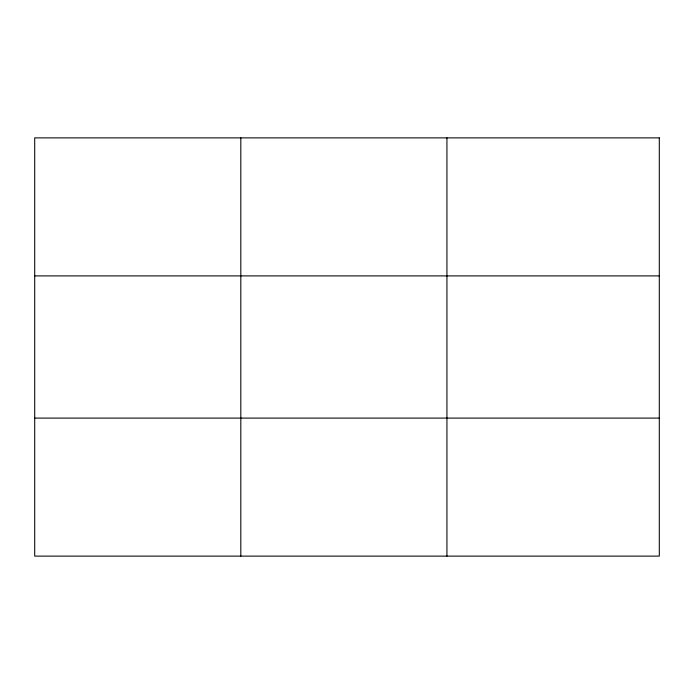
<?xml version="1.0" encoding="UTF-8"?>
<svg xmlns="http://www.w3.org/2000/svg" width="694" height="694" viewBox="0 0 694 694"><rect width="100%" height="100%" fill="white"/><g stroke="black" fill="none" stroke-linecap="round" stroke-linejoin="round"><path stroke-width="1.04" d="M240.818 137.88L240.818 556.12M446.936 137.88L446.936 556.12M34.7 275.9L659.3 275.9M34.7 418.1L659.3 418.1M659.3 137.88L659.3 556.12L34.7 556.12L34.7 137.88L659.3 137.88"/></g></svg>
